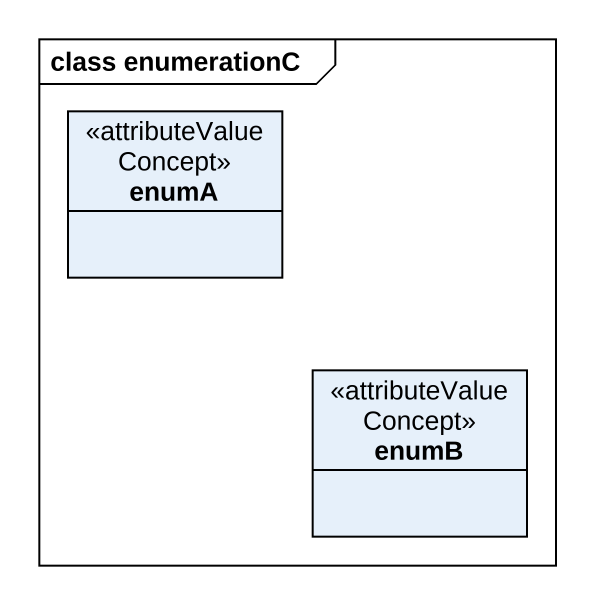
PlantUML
@startuml
mainframe class enumerationC
hide circle
hide empty members
class enumA <<attributeValueConcept>>
class enumB <<attributeValueConcept>>
@enduml
